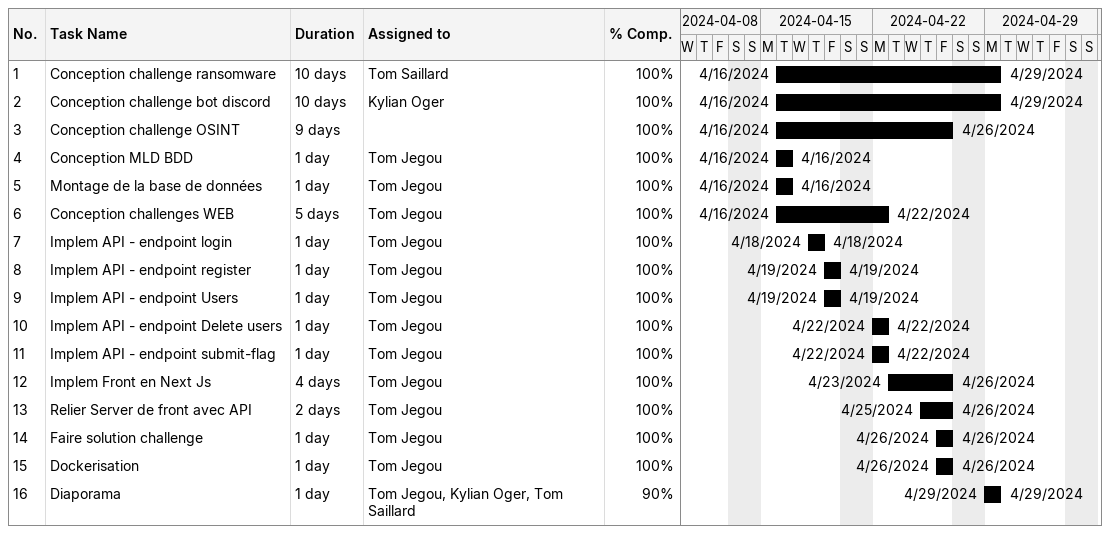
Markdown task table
| ID | Task | Duration | Start | Finish | Resources | % complete |
|---|---|---|---|---|---|---|
| 1 | Conception challenge ransomware | 10d | 2024-04-16 | 2024-04-29 | Tom Saillard | 100 |
| 2 | Conception challenge bot discord | 10d | 2024-04-16 | 2024-04-29 | Kylian Oger | 100 |
| 3 | Conception challenge OSINT | 9d | 2024-04-16 | 2024-04-26 |  | 100 |
| 4 | Conception MLD BDD | 1d | 2024-04-16 | 2024-04-16 | Tom Jegou | 100 |
| 5 | Montage de la base de données | 1d | 2024-04-16 | 2024-04-16 | Tom Jegou | 100 |
| 6 | Conception challenges WEB | 5d | 2024-04-16 | 2024-04-22 | Tom Jegou | 100 |
| 7 | Implem API - endpoint login | 1d | 2024-04-18 | 2024-04-18 | Tom Jegou | 100 |
| 8 | Implem API - endpoint register | 1d | 2024-04-19 | 2024-04-19 | Tom Jegou | 100 |
| 9 | Implem API - endpoint Users | 1d | 2024-04-19 | 2024-04-19 | Tom Jegou | 100 |
| 10 | Implem API - endpoint Delete users | 1d | 2024-04-22 | 2024-04-22 | Tom Jegou | 100 |
| 11 | Implem API - endpoint submit-flag | 1d | 2024-04-22 | 2024-04-22 | Tom Jegou | 100 |
| 12 | Implem Front en Next Js | 4d | 2024-04-23 | 2024-04-26 | Tom Jegou | 100 |
| 13 | Relier Server de front avec API | 2d | 2024-04-25 | 2024-04-26 | Tom Jegou | 100 |
| 14 | Faire solution challenge | 1d | 2024-04-26 | 2024-04-26 | Tom Jegou | 100 |
| 15 | Dockerisation | 1d | 2024-04-26 | 2024-04-26 | Tom Jegou | 100 |
| 16 | Diaporama | 1d | 2024-04-29 | 2024-04-29 | Tom Jegou, Kylian Oger, Tom Saillard | 90 |
